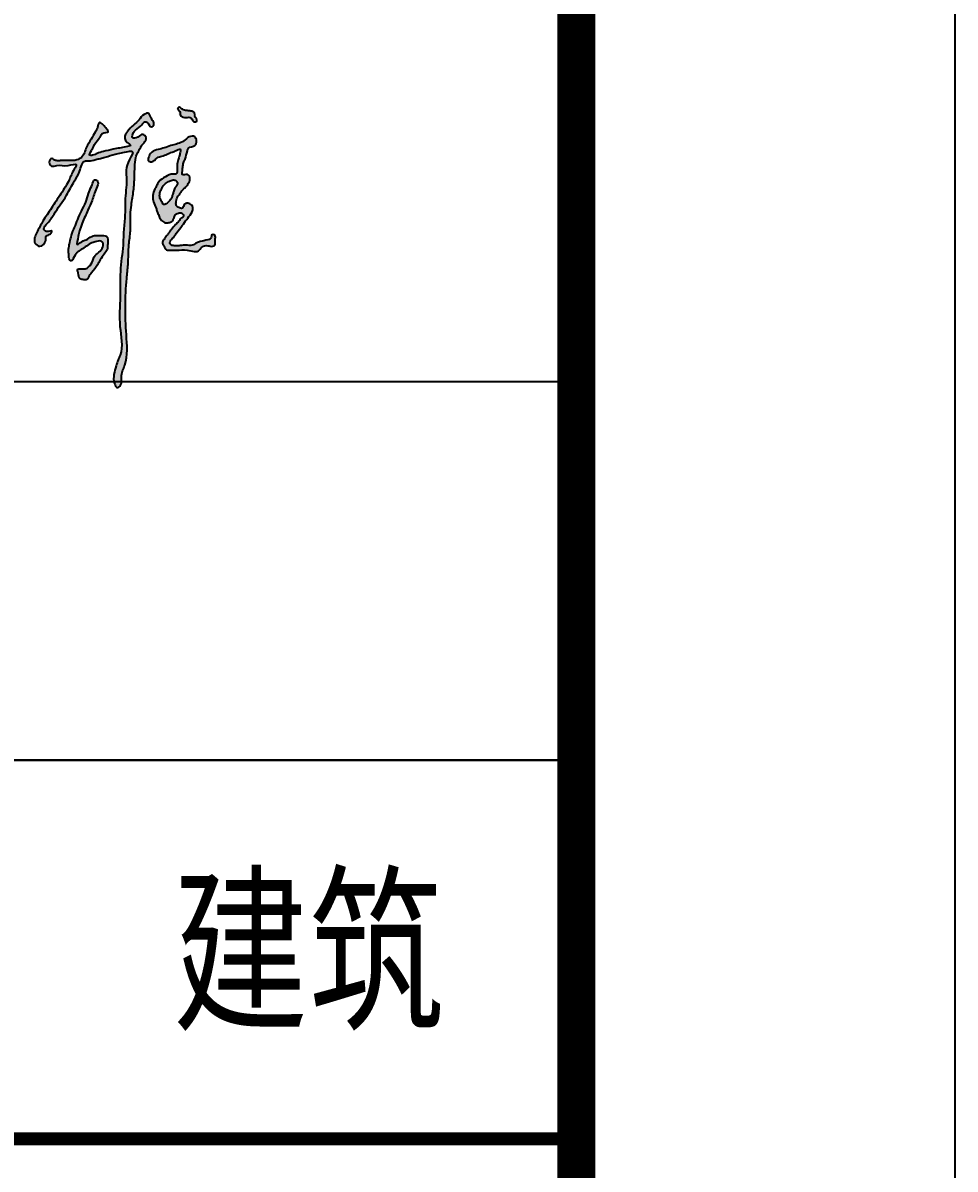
# Model space of a CAD drawing. Extents: x 28773 to 175644, y 7355 to 486294.
# Drawn here: x 152183 to 154644, y 80472 to 83498 of the extents above; entities that cross this region are included whole.
import ezdxf

# ---------------------------------------------------------------- set-up
doc = ezdxf.new("R2010")
doc.units = 0
doc.header["$LTSCALE"] = 1000
doc.header["$MEASUREMENT"] = 0
for name, color, linetype in [('PUB_TITLE', 7, 'Continuous'), ('TWT_TITLE', 7, 'Continuous'), ('文字和字符', 7, 'Continuous')]:
    doc.layers.add(name, color=color, linetype=linetype)
doc.styles.add('-宋体', font='', dxfattribs={"width": 0.8})
doc.styles.get('-宋体').set_extended_font_data('SimSun')

msp = doc.modelspace()

# ---------------------------------------------------------------- hatches: boundary and pattern name
h = msp.add_hatch(color=6)
edge = h.paths.add_edge_path()
edge.add_spline(control_points=[(152595.5, 83273.5), (152598.2, 83270.5), (152604.6, 83266.5), (152615.3, 83266.2), (152623.9, 83265.1), (152633.8, 83261.4), (152631.3, 83250), (152643.6, 83239.1), (152629.1, 83234.7), (152626.7, 83243.2), (152618.9, 83250.5), (152607.1, 83245.9), (152592.6, 83252.1), (152596.3, 83264.3), (152585.2, 83270.7), (152592, 83276), (152594.7, 83274.3), (152595.5, 83273.5)], knot_values=[0, 0, 0, 0, 9.941955, 17.81997, 26.06635, 32.772253, 40.050923, 51.788007, 58.187099, 64.698727, 70.459521, 83.166695, 93.225525, 101.466789, 109.786091, 113.761149, 116.674069, 116.674069, 116.674069, 116.674069], degree=3, periodic=0)
at = {"layer": '文字和字符'}
h = msp.add_hatch(color=6, dxfattribs=at)
edge = h.paths.add_edge_path()
edge.add_spline(control_points=[(152282.5, 83134.5), (152282.8, 83134.5), (152307.3, 83134.6), (152322.6, 83134.1), (152344, 83144.6), (152348, 83169.5), (152363.3, 83189.7), (152372.3, 83208.2), (152381, 83220.5), (152382.1, 83240.1), (152397, 83227.9), (152401.9, 83221), (152413.2, 83206.6), (152392.2, 83210.3), (152389.1, 83199.3), (152379.8, 83189), (152370, 83173.6), (152363.8, 83160.5), (152356.2, 83147.8), (152370.1, 83148.2), (152379.6, 83154.9), (152398.9, 83159.2), (152417.9, 83164.2), (152438.9, 83167.8), (152451.5, 83170.1), (152473.3, 83174.4), (152451.4, 83183.9), (152450.7, 83201.2), (152461.7, 83215.6), (152473.7, 83228.1), (152490.6, 83241.7), (152498.7, 83256.1), (152515.8, 83262.7), (152519.1, 83250.3), (152523.9, 83242.6), (152530.1, 83233.7), (152527.4, 83226.2), (152518.3, 83220.3), (152515.8, 83235.7), (152502.9, 83238.3), (152495.4, 83224.8), (152482.9, 83218.5), (152474.2, 83208.5), (152471.9, 83201.6), (152470.7, 83190.9), (152488.5, 83195.9), (152498.1, 83207.7), (152511.7, 83194.4), (152503.6, 83181.8), (152494.8, 83173.1), (152489.8, 83161.1), (152483.2, 83152), (152478.3, 83128.7), (152478.2, 83097.3), (152475.9, 83055.2), (152469.4, 83021.7), (152466, 82986.1), (152468.7, 82951.1), (152460.9, 82907.6), (152462, 82865.5), (152451.8, 82786.7), (152453.5, 82698.7), (152461.4, 82609.1), (152439.6, 82567.4), (152446.5, 82544.4), (152430.7, 82531.7), (152417.8, 82559.8), (152426.8, 82582.5), (152433.5, 82607.4), (152449.2, 82639.5), (152434.7, 82698.5), (152441.1, 82771), (152438.9, 82831.5), (152443.5, 82876.6), (152448.4, 82913.1), (152448, 82951.1), (152453.8, 82989.6), (152451.5, 83033.8), (152459.7, 83085.1), (152451.4, 83122.9), (152479.3, 83161), (152450.4, 83157.6), (152430, 83151.9), (152404.7, 83145.5), (152387.8, 83140.4), (152373.2, 83136.7), (152360.3, 83133.6), (152339.2, 83135.2), (152334.5, 83104.3), (152316.4, 83077.5), (152296.5, 83037.6), (152269.6, 83001.1), (152252.6, 82972.6), (152234.3, 82956.9), (152245.3, 82943.5), (152263.5, 82953.4), (152255.2, 82937.9), (152242.1, 82937.6), (152245.4, 82919.4), (152229.9, 82902.8), (152208, 82919.6), (152221, 82947.9), (152236, 82976.5), (152259.7, 83010.2), (152282.2, 83045.9), (152305.6, 83081.1), (152313.1, 83104.6), (152330, 83130.1), (152295.4, 83116.7), (152279, 83125.5), (152258.5, 83116.7), (152249.6, 83129.8), (152257.2, 83143), (152263.7, 83138.6), (152265.7, 83135.5), (152269.4, 83135.1), (152273.9, 83133.4), (152282.4, 83134.5), (152282.5, 83134.5)], knot_values=[0, 0, 0, 0, 30.010681, 59.710914, 78.593199, 120.407305, 154.524141, 185.004149, 203.061643, 222.774317, 238.80713, 258.455944, 270.333782, 293.330836, 302.766156, 314.154011, 351.592667, 373.783884, 384.727657, 395.744414, 413.857163, 437.957453, 474.261753, 498.637383, 521.996218, 540.039757, 556.440551, 586.981856, 599.46137, 631.292047, 659.861277, 686.798362, 704.454635, 714.77327, 731.806988, 745.746399, 755.60273, 762.331918, 783.607358, 794.2488, 808.935268, 839.224822, 854.000646, 861.29652, 870.524529, 890.282084, 910.927322, 927.245681, 946.958313, 963.356978, 980.390735, 1000.003082, 1009.515457, 1078.314372, 1130.678307, 1184.843128, 1219.935368, 1279.461792, 1329.992924, 1402.614913, 1454.086505, 1659.988392, 1772.185683, 1817.246483, 1847.677046, 1862.240127, 1879.608782, 1944.488332, 1967.79145, 1986.349178, 2091.415626, 2201.453187, 2292.790848, 2342.000053, 2390.03078, 2446.006624, 2499.916829, 2551.206876, 2630.928051, 2705.368541, 2736.511304, 2751.139397, 2799.882761, 2838.437816, 2856.100871, 2874.060326, 2900.839764, 2911.90203, 2956.44123, 2995.684828, 3055.617738, 3138.927419, 3179.415616, 3204.798199, 3217.112426, 3237.828089, 3249.032304, 3266.585733, 3281.97368, 3312.759311, 3333.895438, 3372.534497, 3420.293911, 3476.863372, 3540.284988, 3599.822241, 3643.146119, 3661.15915, 3690.737213, 3733.200125, 3751.837118, 3768.448916, 3785.656639, 3792.541545, 3796.752385, 3800.355287, 3806.580356, 3819.839144, 3819.839144, 3819.839144, 3819.839144], degree=3, periodic=0)
h = msp.add_hatch(color=6, dxfattribs=at)
edge = h.paths.add_edge_path()
edge.add_spline(control_points=[(152515.9, 83145.9), (152515.9, 83146.1), (152527.3, 83164.3), (152543.7, 83164.1), (152561.1, 83169.7), (152576.4, 83175.6), (152592.9, 83179.3), (152608.8, 83185.7), (152619.5, 83198.7), (152637.3, 83200.4), (152643.1, 83186.8), (152638.9, 83170.2), (152620.3, 83172.2), (152615.8, 83155), (152613.1, 83142.2), (152606.5, 83128.5), (152604.5, 83116.5), (152604.1, 83107.1), (152601.9, 83093.6), (152619.8, 83102.9), (152626.2, 83085.5), (152620.3, 83074.4), (152614.5, 83065.5), (152605.1, 83059.2), (152600.3, 83049.3), (152590.4, 83040.2), (152588.3, 83028.7), (152585.9, 83016.5), (152594, 83010.6), (152606.1, 83005.6), (152607.3, 83018.8), (152616.7, 83023.8), (152625.6, 83020.7), (152634.7, 83010.9), (152627.6, 82993.5), (152615.1, 82979.5), (152603.7, 82961.8), (152591, 82947.6), (152582, 82933.5), (152574.5, 82925.9), (152569.3, 82917.6), (152575.7, 82910.2), (152586.2, 82909.1), (152599.2, 82910.2), (152613.9, 82912.4), (152629.6, 82909), (152640.6, 82917.6), (152654.8, 82922.5), (152667.2, 82923.7), (152681.9, 82929.1), (152679.2, 82939.6), (152690.9, 82939.9), (152691.2, 82931.4), (152690.7, 82924.5), (152690.3, 82917.7), (152690.4, 82910.7), (152681.8, 82906.5), (152672.9, 82910.4), (152661.4, 82910.1), (152653.6, 82905.2), (152645, 82890), (152617, 82900.8), (152592.7, 82897.5), (152575, 82898.2), (152560.3, 82897.6), (152555.8, 82908.5), (152549.3, 82918), (152556.2, 82927.1), (152561.6, 82935.1), (152568.3, 82943.9), (152576.1, 82954.1), (152584.4, 82965.2), (152594.7, 82973.8), (152599.9, 82982.4), (152609.5, 82988), (152602.7, 82997.5), (152594.1, 82996.4), (152585.8, 82993.1), (152581.3, 82984), (152578.6, 82972.9), (152567.1, 82970.5), (152555.9, 82969.8), (152545.8, 82978.6), (152542.2, 82989.8), (152537.3, 82999.3), (152534, 83011.5), (152527.3, 83024.8), (152524.4, 83042.8), (152529.6, 83057.4), (152536.6, 83068.6), (152542.1, 83082.5), (152559.5, 83091.6), (152574.1, 83101.1), (152588.4, 83097.4), (152591.7, 83109.9), (152588.8, 83121.7), (152592, 83135.7), (152596.4, 83148), (152598.6, 83156.1), (152599.9, 83167), (152588.9, 83162.2), (152581, 83157), (152566.1, 83154.2), (152554.4, 83146.2), (152540, 83145.2), (152531.7, 83136.3), (152523.7, 83130.3), (152510, 83132.3), (152515.9, 83145.8), (152515.9, 83145.9)], knot_values=[0, 0, 0, 0, 24.512001, 49.882294, 72.277412, 98.738469, 118.409447, 143.109669, 167.776883, 187.618262, 203.042037, 222.126752, 247.275306, 258.48372, 289.86628, 303.795246, 321.379231, 338.707377, 347.328395, 366.307106, 385.237264, 403.506228, 418.562709, 428.786369, 449.648574, 463.118664, 483.023077, 498.54091, 507.708607, 523.614939, 538.272825, 548.331434, 564.446663, 573.613544, 601.356343, 627.727416, 655.753502, 687.468657, 707.386499, 724.030195, 733.822997, 742.988374, 758.369859, 776.521682, 797.368312, 820.285411, 838.875384, 852.53501, 881.495768, 896.424896, 904.484831, 916.221913, 924.49056, 934.624145, 946.353648, 953.359124, 961.492881, 980.267656, 992.004738, 1008.557493, 1015.80342, 1061.650078, 1099.490071, 1123.473109, 1136.892554, 1154.792681, 1167.453766, 1180.555905, 1196.223819, 1209.542153, 1226.270416, 1249.735518, 1266.970627, 1281.05191, 1293.130439, 1303.91699, 1316.71909, 1326.731209, 1339.888064, 1357.279911, 1369.076666, 1385.0742, 1402.881823, 1419.32573, 1433.82478, 1447.087554, 1471.921893, 1495.500471, 1520.791964, 1533.894554, 1550.83807, 1581.024251, 1611.984954, 1621.45011, 1633.096343, 1654.387173, 1674.742462, 1691.115782, 1707.380906, 1715.678547, 1723.570803, 1743.940975, 1761.902668, 1783.344225, 1802.439161, 1818.418402, 1831.919163, 1844.453477, 1860.498716, 1860.498716, 1860.498716, 1860.498716], degree=3, periodic=0)
edge = h.paths.add_edge_path(flags=16)
edge.add_spline(control_points=[(152570.3, 83080.5), (152570.2, 83080.5), (152558.5, 83074.8), (152553, 83067.4), (152548.3, 83058.6), (152544.6, 83050.5), (152543.7, 83041.9), (152545, 83034.3), (152548.2, 83028.1), (152551.2, 83023.2), (152554.5, 83017), (152563.4, 83020.6), (152568.8, 83027.4), (152575.7, 83035), (152577.6, 83044.3), (152581.3, 83052.9), (152583.4, 83062.4), (152589.8, 83068.9), (152592.2, 83076.6), (152587.6, 83082.9), (152580.1, 83084), (152575.4, 83082.6), (152570.3, 83080.5), (152570.3, 83080.5)], knot_values=[0, 0, 0, 0, 17.49913, 30.768414, 43.809406, 57.820521, 67.761158, 79.395962, 89.172864, 96.402516, 104.532234, 113.624822, 128.719094, 142.570854, 155.091253, 167.081152, 182.063386, 194.044375, 204.792336, 212.007375, 223.839632, 231.821798, 237.531752, 237.531752, 237.531752, 237.531752], degree=3, periodic=0)
h = msp.add_hatch(color=6, dxfattribs=at)
edge = h.paths.add_edge_path()
edge.add_spline(control_points=[(152370.6, 83082.4), (152370.5, 83082.3), (152362.2, 83062.7), (152355.8, 83047.4), (152349.8, 83023.3), (152337.2, 83002.1), (152328.2, 82979.5), (152319.4, 82958.2), (152310.4, 82938.7), (152307.9, 82920.4), (152303.2, 82904.2), (152304, 82889.1), (152303.7, 82877.7), (152309.4, 82866.5), (152319.4, 82879.6), (152323, 82891.4), (152338.3, 82900), (152350.4, 82909.4), (152364, 82917.3), (152377.3, 82921.2), (152395.4, 82924.7), (152395.1, 82896.4), (152369.6, 82887), (152365.9, 82860.6), (152349.8, 82847.3), (152337.5, 82848.6), (152325.5, 82849.3), (152330.1, 82835.1), (152330.3, 82821.7), (152343, 82820.3), (152352.7, 82818.6), (152357.1, 82829.4), (152366.6, 82841.4), (152378.9, 82855.7), (152387.4, 82873.6), (152396.1, 82886.5), (152407.1, 82899.5), (152406.4, 82915.5), (152408.4, 82939.6), (152384.9, 82935.2), (152367.8, 82938.6), (152353.7, 82925.8), (152340.1, 82923), (152321.5, 82906.5), (152329.9, 82934.6), (152332.1, 82950.4), (152341.8, 82974.8), (152352.8, 83000.7), (152367, 83031.2), (152374, 83056), (152383.5, 83074.9), (152377.5, 83085.3), (152370.6, 83082.5), (152370.6, 83082.4)], knot_values=[0, 0, 0, 0, 24.542793, 52.435959, 85.650583, 121.512598, 155.916917, 186.540407, 217.474406, 244.606868, 263.102829, 287.388558, 305.597528, 314.527085, 327.332873, 353.193682, 372.630675, 395.352625, 418.617204, 435.772151, 457.249665, 475.959444, 524.49024, 552.742939, 580.507685, 599.437854, 607.362997, 621.159879, 644.090151, 657.95728, 669.398503, 679.892715, 700.008206, 736.031643, 756.664286, 782.242284, 801.590045, 823.390719, 851.090423, 877.54929, 900.135028, 924.011869, 947.574779, 965.855715, 994.232281, 1016.328926, 1045.309406, 1098.032674, 1136.336698, 1183.774373, 1208.195694, 1217.866995, 1225.149506, 1225.149506, 1225.149506, 1225.149506], degree=3, periodic=0)

# ---------------------------------------------------------------- linework, layer by layer
for p, q in [((145644.1, 82551.4), (153644.1, 82551.4)), ((145644.1, 81551.4), (153644.1, 81551.4)), ((153644.1, 81551.4), (151044.1, 81551.4))]:
    msp.add_line(p, q)
at = {"const_width": 34}
msp.add_lwpolyline([(145644.1, 80551.4), (153644.1, 80551.4)], dxfattribs=at)
at = {"layer": 'PUB_TITLE', "const_width": 100}
msp.add_lwpolyline([(145644.1, 126951), (153644.1, 126951), (153644.1, 69551.4), (145644.1, 69551.4)], close=True, dxfattribs=at)
at = {"layer": 'TWT_TITLE'}
msp.add_lwpolyline([(70544.1, 68551), (154644.1, 68551), (154644.1, 127951), (70544.1, 127951)], close=True, dxfattribs=at)
at = {"layer": 'TWT_TITLE', "const_width": 100}
msp.add_lwpolyline([(73044.1, 69551), (153644.1, 69551), (153644.1, 126951), (73044.1, 126951)], close=True, dxfattribs=at)
at = {"layer": '文字和字符', "color": 6}
for points, start_tangent, end_tangent in [([(152282.5, 83134.5), (152304.2, 83134.5), (152325.5, 83136.3), (152337.4, 83142.8), (152350.7, 83169.9), (152363.2, 83191), (152374, 83210.1), (152379.9, 83221.8), (152384.9, 83235.1), (152394.8, 83229.2), (152404, 83218.4), (152408.1, 83211), (152392.3, 83206), (152388.9, 83200.1), (152384, 83193.5), (152369, 83171.1), (152361.6, 83156.9), (152359.1, 83149.4), (152367, 83148.6), (152379, 83153.6), (152395.7, 83158.6), (152421.1, 83164.6), (152438.4, 83167.8), (152455, 83170.8), (152467.2, 83175.2), (152458.1, 83182.7), (152453.9, 83204.3), (152458.9, 83211.8), (152474.7, 83228.4), (152489.7, 83242.5), (152503, 83256.7), (152515.4, 83259.2), (152518.8, 83252.5), (152524.6, 83241.7), (152528.8, 83232.6), (152526.3, 83225.9), (152522.1, 83223.4), (152512.1, 83235.1), (152504.6, 83236.7), (152497.1, 83229.2), (152480.5, 83215.1), (152473.9, 83206.8), (152472.2, 83201.8), (152472.2, 83195.2), (152486.3, 83196.8), (152499.6, 83203.5), (152508, 83195.2), (152503, 83181.9), (152495.5, 83172.7), (152489.7, 83161.9), (152483, 83149.4), (152481.3, 83142.8), (152477.7, 83093.3), (152475.1, 83055.7), (152469.3, 83017.1), (152467.1, 82991.9), (152466.9, 82949), (152462.9, 82912.8), (152460.6, 82860.5), (152457, 82823.6), (152456.2, 82675.2), (152451.9, 82594.5), (152443.1, 82563.2), (152440.9, 82541.4), (152432.2, 82535.6), (152424.9, 82545.8), (152429.3, 82592.3), (152434.4, 82608.3), (152439.5, 82620.7), (152439.2, 82696.4), (152439.7, 82775.7), (152440.5, 82841.5), (152443.7, 82876.8), (152447.4, 82911.2), (152449.1, 82951.6), (152452.5, 82990.2), (152452.9, 83027.2), (152456.5, 83084.6), (152464, 83137.7), (152471.7, 83158.7), (152461.2, 83158.7), (152426.9, 83151.2), (152400, 83144), (152387.8, 83140.5), (152375.3, 83137.3), (152356.2, 83134.1), (152348.2, 83133.8), (152332.5, 83105.8), (152319.3, 83080.8), (152298.1, 83043.2), (152265.1, 82993), (152247.9, 82969.5), (152238.5, 82953.8), (152244.7, 82947.5), (152259.6, 82948.3), (152255.7, 82941.2), (152244.7, 82935), (152243.2, 82924), (152227.5, 82908.3), (152214.9, 82916.9), (152219.6, 82944.4), (152235.9, 82974.7), (152258.3, 83008.8), (152283.2, 83047.1), (152305.2, 83084), (152318.5, 83112.2), (152324, 83123.9), (152302.8, 83121.6), (152272.2, 83121.6), (152258.9, 83120), (152252.6, 83130.2), (152259.6, 83140.4), (152263.9, 83137.9), (152266.1, 83135.8), (152268.6, 83135.1), (152273, 83134.2), (152282.5, 83134.5)], (1, 0), (1, 0)), ([(152599.4, 83273.8), (152609.5, 83267.6), (152618.9, 83266.4), (152628.7, 83264.8), (152635.7, 83260.9), (152637.3, 83252.3), (152642, 83239.1), (152634.6, 83237.1), (152629.9, 83243.4), (152624.8, 83248.1), (152609.5, 83248.4), (152599, 83254.3), (152597.4, 83264.1), (152592.3, 83272.7), (152596.2, 83275.4), (152599.4, 83273.8)], (0.676765, -0.736199), (0.676765, -0.736199)), ([(152515.9, 83145.9), (152527.1, 83159.5), (152544.5, 83165.1), (152560, 83169.5), (152578.1, 83175.7), (152591.7, 83179.4), (152607.9, 83186.9), (152622.2, 83197.4), (152636.5, 83197.4), (152641.5, 83187.5), (152637.1, 83174.5), (152620.3, 83167.6), (152617.2, 83160.2), (152611, 83138.4), (152607.3, 83129.1), (152604.8, 83116.7), (152603.5, 83104.2), (152603.5, 83098), (152617.2, 83098), (152624.1, 83086.2), (152619.7, 83073.8), (152613.2, 83065.1), (152607.6, 83060.4), (152598.6, 83048.3), (152592.4, 83040.9), (152588, 83027.2), (152588, 83016), (152593, 83011.7), (152604.2, 83009.2), (152609.1, 83018.5), (152615.4, 83022.2), (152626.5, 83019.1), (152630.9, 83014.2), (152626.9, 82994.6), (152615.6, 82979.3), (152603.8, 82962.9), (152589.7, 82944.9), (152581.3, 82933.3), (152573.6, 82924.1), (152570.9, 82917.6), (152574.7, 82912.2), (152585.5, 82909.5), (152598.5, 82910.3), (152613.5, 82911.4), (152630, 82911.4), (152641.9, 82917.6), (152651.2, 82921), (152671.5, 82925.6), (152680.4, 82931.8), (152681.1, 82937.5), (152689.6, 82937.9), (152691.1, 82932.1), (152690.7, 82924.8), (152690.3, 82916.4), (152689.6, 82911.4), (152684.6, 82908.3), (152671.1, 82909.9), (152662.7, 82909.5), (152652.7, 82903), (152649.6, 82898.7), (152616.6, 82898), (152589.3, 82898), (152572, 82898), (152562.4, 82899.1), (152554.8, 82909.5), (152551.3, 82917.9), (152555.5, 82926.4), (152562.1, 82935.6), (152567.8, 82943.3), (152575.1, 82952.9), (152585.9, 82965.9), (152594.7, 82974.7), (152601.2, 82982.4), (152607, 82988.9), (152602.8, 82995.5), (152593.6, 82995.9), (152587, 82992.8), (152582, 82984.7), (152576.3, 82973.6), (152568.2, 82970.9), (152556.7, 82971.3), (152546.7, 82979.4), (152541.7, 82990.1), (152537.5, 82999.7), (152534.5, 83008.7), (152528.1, 83025.4), (152525.9, 83042.3), (152531.3, 83059.7), (152535.9, 83068), (152541.7, 83078.7), (152559.1, 83091.8), (152580.2, 83099.1), (152587, 83099.1), (152590.4, 83106.8), (152590, 83122.1), (152592.6, 83136.5), (152596.2, 83147.8), (152598.9, 83159.2), (152598.5, 83165.1), (152593, 83163.8), (152579.7, 83157.5), (152567.4, 83153.6), (152553.3, 83147.2), (152540.1, 83143.4), (152531.1, 83136.2), (152522.6, 83131.5), (152514.1, 83134.5), (152515.9, 83145.9)], (0.284283, 0.95874), (0.284283, 0.95874)), ([(152370.6, 83082.4), (152363.7, 83066.2), (152356.4, 83047.4), (152349, 83024.7), (152337.6, 83001.5), (152327.8, 82978.7), (152319.3, 82958.3), (152311.2, 82937.6), (152307.1, 82918.5), (152304.2, 82905.4), (152303.8, 82887.9), (152305.5, 82874.9), (152309.1, 82869.6), (152316, 82875.7), (152325.8, 82891.6), (152337.2, 82899.7), (152350.7, 82909.1), (152365.3, 82917.2), (152377.1, 82920.9), (152392.6, 82920.5), (152393.8, 82907.1), (152371.3, 82880.3), (152363.3, 82861.6), (152347.7, 82849.1), (152334.1, 82848.8), (152328.4, 82848.2), (152328.7, 82838.3), (152334.1, 82822.7), (152343.7, 82820.1), (152352, 82820.4), (152356.2, 82826.6), (152364.5, 82838.6), (152380.1, 82859.3), (152387.2, 82872.4), (152397.4, 82887.7), (152405.1, 82899.3), (152406.8, 82915), (152403.8, 82934.7), (152384.8, 82936.5), (152368.5, 82936), (152353.6, 82927.5), (152338.2, 82920.2), (152326.9, 82913.5), (152329.2, 82933.8), (152332.5, 82949.3), (152339.6, 82969), (152354.5, 83004), (152365.4, 83029.3), (152377.1, 83061.4), (152380.7, 83078.7), (152375.7, 83083.6), (152370.6, 83082.4)], (-0.394162, -0.919041), (-0.394162, -0.919041)), ([(152570.3, 83080.5), (152559.4, 83074.2), (152553, 83067), (152548.5, 83058.8), (152544.8, 83049.4), (152544, 83042.3), (152545.5, 83034), (152548.5, 83027.7), (152551.1, 83023.2), (152554.9, 83018.7), (152561.3, 83020.2), (152569.2, 83027.7), (152575.1, 83035.7), (152577.9, 83044.3), (152580.8, 83052.4), (152584.5, 83062.5), (152589.4, 83069.7), (152590.9, 83077.2), (152587.9, 83081.5), (152579.7, 83083.5), (152574.1, 83082.1), (152570.3, 83080.5)], (-0.928724, -0.370772), (-0.928724, -0.370772))]:
    msp.add_spline(points, degree=3, dxfattribs=dict(at, start_tangent=start_tangent, end_tangent=end_tangent))

# ---------------------------------------------------------------- texts
at = {"style": '-宋体', "width": 0.75}
msp.add_text('建筑', height=350, dxfattribs=at).set_placement((152578.5, 80874.4))

doc.saveas('drawing.dxf')
